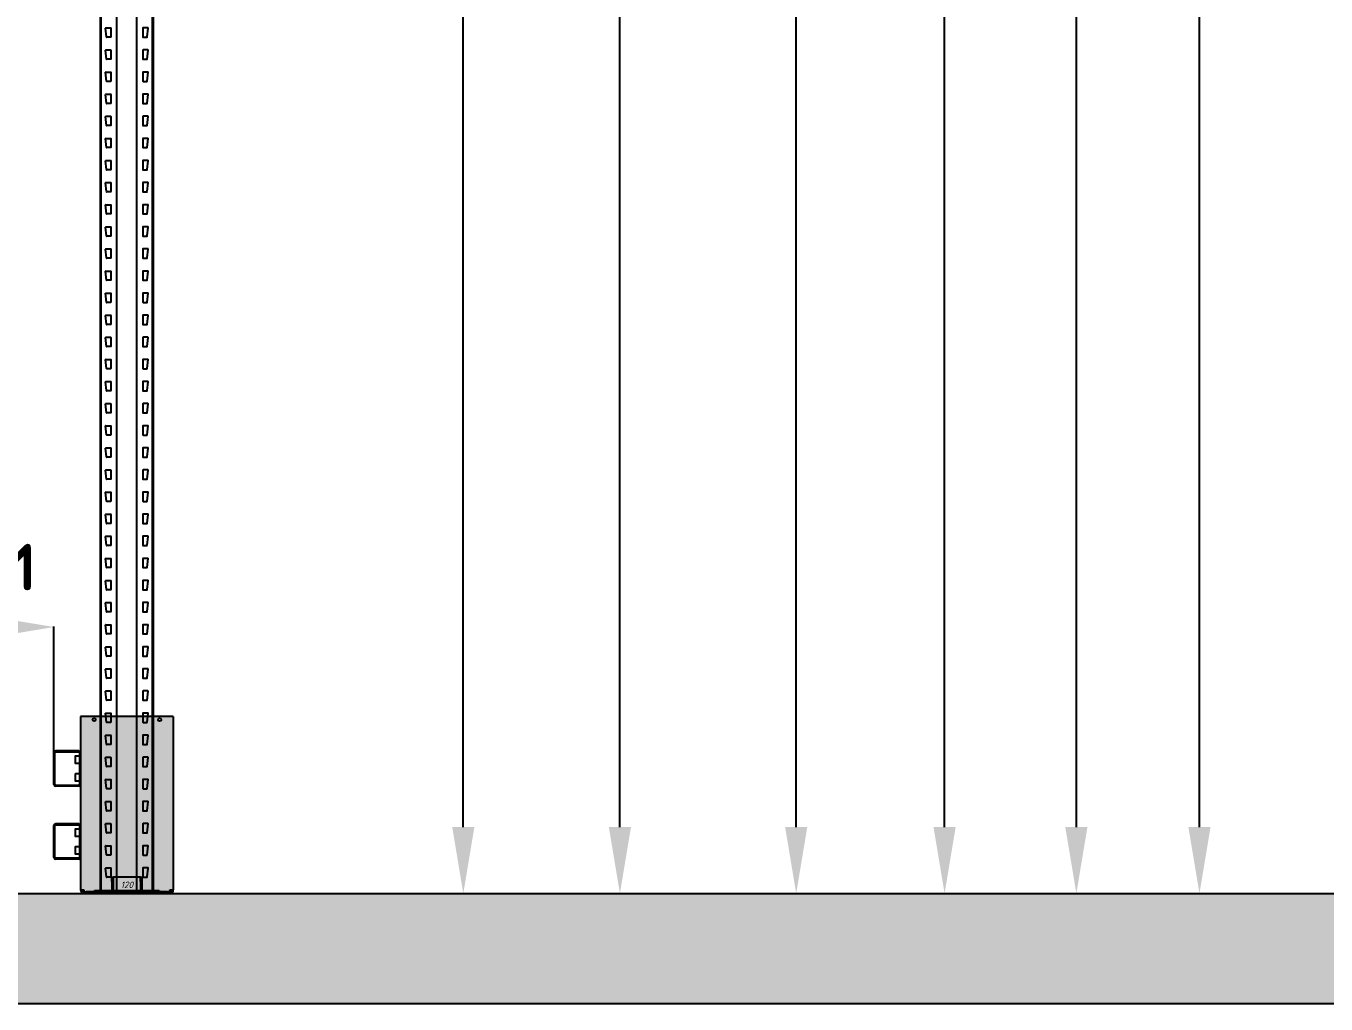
# Model space of a CAD drawing. Header units: millimetres. Extents: x 2140 to 223837, y 2113 to 170313.
# Drawn here: x 206791 to 209731, y 109472 to 111685 of the extents above; entities that cross this region are included whole.
import ezdxf

# ---------------------------------------------------------------- set-up
doc = ezdxf.new("R2010")
doc.units = ezdxf.units.MM
doc.layers.add('0_ANNOT_Dimensions', color=7, linetype='Continuous')
doc.layers.add('2.Стойка', color=7, linetype='Continuous')
doc.layers.add('37.Паллеты', color=32, linetype='Continuous', lineweight=0)
doc.layers.add('_Размеры', color=7, linetype='Continuous', lineweight=9)
doc.styles.get("Standard").update_dxf_attribs({"font": 'isocpeur.ttf'})
doc.styles.add('Курсив', font='isocpeui.ttf')
doc.dimstyles.new('150', dxfattribs={"dimtxt": 150, "dimasz": 150, "dimexe": 1, "dimexo": 10, "dimgap": 40, "dimtad": 1, "dimdec": 0, "dimzin": 0, "dimdsep": 46, "dimtxsty": 'Standard', "dimcen": 0.09, "dimadec": 0, "dimazin": 0, "dimtfac": 1, "dimtdec": 0, "dimtofl": 0, "dimtmove": 0, "dimatfit": 3, "dimfxl": 1, "dimtolj": 1, "dimtzin": 0, "dimarcsym": 0})
doc.dimstyles.new('150 (цвет)', dxfattribs={"dimtxt": 150, "dimasz": 150, "dimexe": 1, "dimexo": 10, "dimgap": -20, "dimtad": 1, "dimdec": 0, "dimzin": 0, "dimdsep": 46, "dimtxsty": 'Standard', "dimcen": 0.09, "dimadec": 0, "dimazin": 0, "dimtfac": 1, "dimtdec": 0, "dimtofl": 0, "dimtmove": 0, "dimatfit": 3, "dimfxl": 1, "dimtfill": 2, "dimtfillclr": 2, "dimtolj": 1, "dimtzin": 0, "dimarcsym": 0})
doc.dimstyles.new('Рзм блок', dxfattribs={"dimtxt": 40, "dimasz": 80, "dimexe": 0.18, "dimexo": 0, "dimgap": 5, "dimtad": 1, "dimtoh": 1, "dimdec": 0, "dimzin": 0, "dimdsep": 46, "dimtxsty": 'Курсив', "dimblk": 'NONE', "dimcen": 0.09, "dimse1": 1, "dimse2": 1, "dimsd1": 1, "dimsd2": 1, "dimadec": 0, "dimazin": 0, "dimtfac": 1, "dimtdec": 0, "dimtofl": 0, "dimtmove": 0, "dimatfit": 2, "dimldrblk": 'NONE', "dimfxl": 0.18, "dimtolj": 1, "dimtzin": 0, "dimarcsym": 0})

# ---------------------------------------------------------------- blocks, each defined once
blk = doc.blocks.new('*U1210')
at = {"linetype": 'ByBlock', "ltscale": 300}
h = blk.add_hatch(dxfattribs=at)
h.set_pattern_fill('AR-SAND', color=256, scale=50, style=0)
h.set_pattern_definition([(37.5, (-941512.64, 840980.66), (-3.149668, 96.3411885), [0, -76, 0, -85, 0, -81.25]), (7.5, (-941512.64, 840980.66), (88.488835, 141.107303), [0, -41, 0, -68.5, 0, -26.25]), (327.5, (-941574.14, 840980.66), (155.707093, 0.2829527), [0, -25, 0, -90, 0, -117.5]), (317.5, (-941574.14, 840980.66), (150.30633, 43.883778), [0, -12.5, 0, -59, 0, -67.5])])
h.paths.add_polyline_path([(0, 0), (35715.7, 0), (35715.7, -250), (0, -250)])
blk.add_lwpolyline([(0, 0), (35715.7, 0), (35715.7, -250), (0, -250)], close=True, dxfattribs=at)
blk = doc.blocks.new('*D495')
at = {"layer": 'Defpoints', "color": 0, "linetype": 'ByBlock', "transparency": 16777216}
for p in [(-120, 12200), (0, 12200), (0, 0)]:
    blk.add_point(p, dxfattribs=at)
at = {"color": 0, "linetype": 'ByBlock', "transparency": 16777216, "insert": (-132.5, 12150), "char_height": 15, "attachment_point": 5, "rotation": 90, "style": 'Курсив'}
blk.add_mtext('\\A1;12200', dxfattribs=at)
blk = doc.blocks.new('_None')
blk = doc.blocks.new('*D496')
at = {"layer": 'Defpoints', "color": 0, "linetype": 'ByBlock', "transparency": 16777216}
for p in [(-120, 0), (-120, 0), (0, 0)]:
    blk.add_point(p, dxfattribs=at)
at = {"color": 0, "linetype": 'ByBlock', "transparency": 16777216, "insert": (-60, 12.5), "char_height": 15, "attachment_point": 5, "style": 'Курсив'}
blk.add_mtext('\\A1;120', dxfattribs=at)
blk = doc.blocks.new('*D965')
at = {"layer": '0_ANNOT_Dimensions', "color": 0, "lineweight": -2, "transparency": 16777216}
for p, q in [((206963.8, 115258.8), (207780.7, 115258.8)), ((207779.7, 109872.5), (207779.7, 115108.8)), ((207759.7, 112705.6), (207569.7, 112705.6)), ((207569.7, 112705.6), (207569.7, 112275.6)), ((207759.7, 112275.6), (207759.7, 112705.6)), ((207569.7, 112275.6), (207759.7, 112275.6)), ((207028.8, 109722.5), (207780.7, 109722.5))]:
    blk.add_line(p, q, dxfattribs=at)
at = {"layer": '0_ANNOT_Dimensions', "color": 0, "transparency": 16777216}
for points in [[(207754.7, 115108.8), (207804.7, 115108.8), (207779.7, 115258.8)], [(207754.7, 109872.5), (207804.7, 109872.5), (207779.7, 109722.5)]]:
    blk.add_solid(points, dxfattribs=at)
at = {"layer": 'Defpoints', "color": 0, "transparency": 16777216}
for p in [(206953.8, 115258.8), (207779.7, 115258.8), (207018.8, 109722.5)]:
    blk.add_point(p, dxfattribs=at)
at = {"layer": '0_ANNOT_Dimensions', "color": 0, "transparency": 16777216, "insert": (207664.7, 112490.6), "char_height": 150, "attachment_point": 5, "rotation": 90, "bg_fill": 1, "box_fill_scale": 1.1, "bg_fill_color": 2, "bg_fill_transparency": 0}
blk.add_mtext('\\A1;5536', dxfattribs=at)
blk = doc.blocks.new('*D966')
at = {"layer": '0_ANNOT_Dimensions', "color": 0, "lineweight": -2, "transparency": 16777216}
for p, q in [((206963.8, 115353.8), (208135, 115353.8)), ((208134, 109872.5), (208134, 115203.8)), ((207028.8, 109722.5), (208135, 109722.5))]:
    blk.add_line(p, q, dxfattribs=at)
at = {"layer": '0_ANNOT_Dimensions', "color": 0, "transparency": 16777216}
for points in [[(208109, 115203.8), (208159, 115203.8), (208134, 115353.8)], [(208109, 109872.5), (208159, 109872.5), (208134, 109722.5)]]:
    blk.add_solid(points, dxfattribs=at)
at = {"layer": 'Defpoints', "color": 0, "transparency": 16777216}
for p in [(206953.8, 115353.8), (208134, 115353.8), (207018.8, 109722.5)]:
    blk.add_point(p, dxfattribs=at)
at = {"layer": '0_ANNOT_Dimensions', "color": 0, "transparency": 16777216, "insert": (208019, 112538.1), "char_height": 150, "attachment_point": 5, "rotation": 90}
blk.add_mtext('\\A1;5631', dxfattribs=at)
blk = doc.blocks.new('*D971')
at = {"layer": '0_ANNOT_Dimensions', "color": 0, "lineweight": -2, "transparency": 16777216}
for p, q in [((206963.8, 116403.8), (208533.7, 116403.8)), ((208532.7, 109872.5), (208532.7, 116253.8)), ((207591.9, 109722.5), (208533.7, 109722.5))]:
    blk.add_line(p, q, dxfattribs=at)
at = {"layer": '0_ANNOT_Dimensions', "color": 0, "transparency": 16777216}
for points in [[(208507.7, 116253.8), (208557.7, 116253.8), (208532.7, 116403.8)], [(208507.7, 109872.5), (208557.7, 109872.5), (208532.7, 109722.5)]]:
    blk.add_solid(points, dxfattribs=at)
at = {"layer": 'Defpoints', "color": 0, "transparency": 16777216}
for p in [(206953.8, 116403.8), (208532.7, 116403.8), (207581.9, 109722.5)]:
    blk.add_point(p, dxfattribs=at)
at = {"layer": '0_ANNOT_Dimensions', "color": 0, "transparency": 16777216, "insert": (208417.7, 113063.1), "char_height": 150, "attachment_point": 5, "rotation": 90}
blk.add_mtext('\\A1;6681', dxfattribs=at)
blk = doc.blocks.new('*D972')
at = {"layer": '0_ANNOT_Dimensions', "color": 0, "lineweight": -2, "transparency": 16777216}
for p, q in [((206963.8, 117608.8), (208869.3, 117608.8)), ((208868.3, 109872.5), (208868.3, 117458.8)), ((208848.3, 113880.6), (208658.3, 113880.6)), ((208658.3, 113880.6), (208658.3, 113450.6)), ((208848.3, 113450.6), (208848.3, 113880.6)), ((208658.3, 113450.6), (208848.3, 113450.6)), ((207591.9, 109722.5), (208869.3, 109722.5))]:
    blk.add_line(p, q, dxfattribs=at)
at = {"layer": '0_ANNOT_Dimensions', "color": 0, "transparency": 16777216}
for points in [[(208843.3, 117458.8), (208893.3, 117458.8), (208868.3, 117608.8)], [(208843.3, 109872.5), (208893.3, 109872.5), (208868.3, 109722.5)]]:
    blk.add_solid(points, dxfattribs=at)
at = {"layer": 'Defpoints', "color": 0, "transparency": 16777216}
for p in [(206953.8, 117608.8), (208868.3, 117608.8), (207581.9, 109722.5)]:
    blk.add_point(p, dxfattribs=at)
at = {"layer": '0_ANNOT_Dimensions', "color": 0, "transparency": 16777216, "insert": (208753.3, 113665.6), "char_height": 150, "attachment_point": 5, "rotation": 90, "bg_fill": 1, "box_fill_scale": 1.1, "bg_fill_color": 2, "bg_fill_transparency": 0}
blk.add_mtext('\\A1;7886', dxfattribs=at)
blk = doc.blocks.new('*U1024')
h = blk.add_hatch(color=0)
h.dxf.hatch_style = 1
h.paths.add_polyline_path([(105, 400), (97, 400), (-97, 400), (-105, 400), (-105, 8), (-97, 8), (-97, 4), (-92, 4), (92, 4), (97, 4), (97, 8), (105, 8)])
h.paths.add_polyline_path([(-77.5, 393, -1), (-70.5, 393, -1)], flags=16)
h.paths.add_polyline_path([(70.5, 393, -1), (77.5, 393, -1)], flags=16)
h.paths.add_polyline_path([(105, 8), (101, 8, -0.414214), (97, 4), (92, 4), (-92, 4), (-97, 4, -0.414214), (-101, 8), (-105, 8, 0.414214), (-97, 0), (-92, 0), (92, 0), (97, 0, 0.414214)])
h = blk.add_hatch(color=0)
h.dxf.hatch_style = 1
h.paths.add_polyline_path([(-105, 318.5, 0.414214), (-109, 322.5), (-161, 322.5, 0.414214), (-165, 318.5), (-165, 246.5, 0.414214), (-161, 242.5), (-109, 242.5, 0.414214), (-105, 246.5)])
h.paths.add_polyline_path([(-107, 246.5, -0.414214), (-109, 244.5), (-161, 244.5, -0.414214), (-163, 246.5), (-163, 318.5, -0.414214), (-161, 320.5), (-109, 320.5, -0.414214), (-107, 318.5)], flags=16)
h = blk.add_hatch(color=0)
h.dxf.hatch_style = 1
h.paths.add_polyline_path([(-105, 153.5, 0.414214), (-109, 157.5), (-161, 157.5, 0.414214), (-165, 153.5), (-165, 81.5, 0.414214), (-161, 77.5), (-109, 77.5, 0.414214), (-105, 81.5)])
h.paths.add_polyline_path([(-107, 81.5, -0.414214), (-109, 79.5), (-161, 79.5, -0.414214), (-163, 81.5), (-163, 153.5, -0.414214), (-161, 155.5), (-109, 155.5, -0.414214), (-107, 153.5)], flags=16)
at = {"color": 18, "linetype": 'Continuous', "lineweight": 25, "true_color": 0x000000}
for p, q in [((-97, 400), (-105, 400)), ((-105, 400), (-105, 8)), ((97, 400), (-97, 400)), ((105, 400), (97, 400)), ((105, 400), (105, 8)), ((-165, 246.5), (-165, 318.5)), ((-163, 246.5), (-163, 318.5)), ((-109, 322.5), (-161, 322.5)), ((-161, 320.5), (-109, 320.5)), ((-117, 309.5), (-117, 302.5)), ((-117, 302.5), (-117, 295.5)), ((-107, 310.5), (-116, 310.5)), ((-116, 294.5), (-107, 294.5)), ((-107, 318.5), (-107, 246.5)), ((-105, 246.5), (-105, 318.5)), ((-117, 269.5), (-117, 262.5)), ((-107, 270.5), (-116, 270.5)), ((-109, 244.5), (-161, 244.5)), ((-109, 242.5), (-161, 242.5)), ((-117, 262.5), (-117, 255.5)), ((-116, 254.5), (-107, 254.5)), ((-165, 81.5), (-165, 153.5)), ((-163, 81.5), (-163, 153.5)), ((-109, 157.5), (-161, 157.5)), ((-161, 155.5), (-109, 155.5)), ((-107, 153.5), (-107, 81.5)), ((-105, 81.5), (-105, 153.5)), ((-117, 144.5), (-117, 130.5)), ((-107, 145.5), (-116, 145.5)), ((-116, 129.5), (-107, 129.5)), ((-117, 104.5), (-117, 97.5)), ((-117, 97.5), (-117, 90.5)), ((-107, 105.5), (-116, 105.5)), ((-116, 89.5), (-107, 89.5)), ((-109, 79.5), (-161, 79.5)), ((-109, 77.5), (-161, 77.5)), ((-105, 8), (-97, 8)), ((-97, 8), (-97, 4)), ((-97, 4), (-92, 4)), ((-92, 0), (-97, 0)), ((92, 4), (-92, 4)), ((92, 0), (-92, 0)), ((92, 4), (97, 4)), ((97, 0), (92, 0)), ((97, 4), (97, 8)), ((97, 8), (105, 8))]:
    blk.add_line(p, q, dxfattribs=at)
for centre in [(-74, 393), (74, 393)]:
    blk.add_circle(centre, 3.5, dxfattribs=at)
for centre, radius, start, end in [((-161, 318.5), 4, 90, 180), ((-161, 318.5), 2, 90, 180), ((-116, 309.5), 1, 90, 180), ((-116, 295.5), 1, 180, 270), ((-109, 318.5), 4, 0, 90), ((-109, 318.5), 2, 0, 90), ((-116, 269.5), 1, 90, 180), ((-161, 246.5), 4, 180, 270), ((-161, 246.5), 2, 180, 270), ((-116, 255.5), 1, 180, 270), ((-109, 246.5), 4, 270, 0), ((-109, 246.5), 2, 270, 0), ((-161, 153.5), 4, 90, 180), ((-161, 153.5), 2, 90, 180), ((-109, 153.5), 4, 0, 90), ((-109, 153.5), 2, 0, 90), ((-116, 144.5), 1, 90, 180), ((-116, 130.5), 1, 180, 270), ((-116, 104.5), 1, 90, 180), ((-116, 90.5), 1, 180, 270), ((-161, 81.5), 4, 180, 270), ((-161, 81.5), 2, 180, 270), ((-109, 81.5), 4, 270, 0), ((-109, 81.5), 2, 270, 0), ((-97, 8), 8, 180, 270), ((-97, 8), 4, 180, 270), ((97, 8), 8, 270, 0), ((97, 8), 4, 270, 0)]:
    blk.add_arc(centre, radius, start, end, dxfattribs=at)
blk = doc.blocks.new('*D1163')
at = {"layer": '0_ANNOT_Dimensions', "color": 0, "lineweight": -2, "transparency": 16777216}
for p, q in [((204353.8, 110015), (204353.8, 110326.2)), ((204503.8, 110325.2), (206703.8, 110325.2)), ((206853.8, 110015), (206853.8, 110326.2))]:
    blk.add_line(p, q, dxfattribs=at)
at = {"layer": '0_ANNOT_Dimensions', "color": 0, "transparency": 16777216}
for points in [[(204503.8, 110350.2), (204503.8, 110300.2), (204353.8, 110325.2)], [(206703.8, 110350.2), (206703.8, 110300.2), (206853.8, 110325.2)]]:
    blk.add_solid(points, dxfattribs=at)
at = {"layer": 'Defpoints', "color": 0, "transparency": 16777216}
for p in [(206853.8, 110325.2), (204353.8, 110005), (206853.8, 110005)]:
    blk.add_point(p, dxfattribs=at)
at = {"layer": '0_ANNOT_Dimensions', "color": 0, "transparency": 16777216, "insert": (205603.8, 110462.7), "char_height": 150, "attachment_point": 5}
blk.add_mtext('\\A1;2500 между отбойниками', dxfattribs=at)
blk = doc.blocks.new('*D1632')
at = {"layer": '0_ANNOT_Dimensions', "color": 0, "lineweight": -2, "transparency": 16777216}
for p, q in [((206963.8, 118853.8), (209167.4, 118853.8)), ((209166.4, 109872.5), (209166.4, 118703.8)), ((207101.8, 109722.5), (209167.4, 109722.5))]:
    blk.add_line(p, q, dxfattribs=at)
at = {"layer": '0_ANNOT_Dimensions', "color": 0, "transparency": 16777216}
for points in [[(209141.4, 118703.8), (209191.4, 118703.8), (209166.4, 118853.8)], [(209141.4, 109872.5), (209191.4, 109872.5), (209166.4, 109722.5)]]:
    blk.add_solid(points, dxfattribs=at)
at = {"layer": 'Defpoints', "color": 0, "transparency": 16777216}
for p in [(206953.8, 118853.8), (209166.4, 118853.8), (207091.8, 109722.5)]:
    blk.add_point(p, dxfattribs=at)
at = {"layer": '0_ANNOT_Dimensions', "color": 0, "transparency": 16777216, "insert": (209051.4, 114288.1), "char_height": 150, "attachment_point": 5, "rotation": 90}
blk.add_mtext('\\A1;9131', dxfattribs=at)
blk = doc.blocks.new('*D1633')
at = {"layer": '0_ANNOT_Dimensions', "color": 0, "lineweight": -2, "transparency": 16777216}
for p, q in [((206963.8, 120003.8), (209445.8, 120003.8)), ((209444.8, 109872.5), (209444.8, 119853.8)), ((207101.8, 109722.5), (209445.8, 109722.5))]:
    blk.add_line(p, q, dxfattribs=at)
at = {"layer": '0_ANNOT_Dimensions', "color": 0, "transparency": 16777216}
for points in [[(209419.8, 119853.8), (209469.8, 119853.8), (209444.8, 120003.8)], [(209419.8, 109872.5), (209469.8, 109872.5), (209444.8, 109722.5)]]:
    blk.add_solid(points, dxfattribs=at)
at = {"layer": 'Defpoints', "color": 0, "transparency": 16777216}
for p in [(206953.8, 120003.8), (209444.8, 120003.8), (207091.8, 109722.5)]:
    blk.add_point(p, dxfattribs=at)
at = {"layer": '0_ANNOT_Dimensions', "color": 0, "transparency": 16777216, "insert": (209329.8, 114863.1), "char_height": 150, "attachment_point": 5, "rotation": 90}
blk.add_mtext('\\A1;10281', dxfattribs=at)
blk = doc.blocks.new('*U494')
at = {"color": 0, "linetype": 'Continuous', "lineweight": 25}
for p, q in [((-94, 30), (-91, 30)), ((-94, 20), (-94, 30)), ((-91, 30), (-91, 20)), ((-88, 30), (-91, 30)), ((-32, 30), (-88, 30)), ((-29, 30), (-32, 30)), ((-29, 30), (-26, 30)), ((-29, 20), (-29, 30)), ((-26, 30), (-26, 20)), ((-133, -3), (-133, 0)), ((-133, 0), (-128, 0)), ((-128, 0), (8, 0)), ((-94, 20), (-94, 0)), ((-91, 20), (-91, 0)), ((-29, 20), (-29, 0)), ((-26, 20), (-26, 0)), ((8, 0), (13, 0)), ((13, 0), (13, -3)), ((-128, -3), (-133, -3)), ((-128, -3), (8, -3)), ((13, -3), (8, -3))]:
    blk.add_line(p, q, dxfattribs=at)
at = {"color": 0, "linetype": 'ByBlock'}
blk.add_lwpolyline([(-133, -3), (13, -3), (13, -7), (-133, -7)], close=True, dxfattribs=at)
at = {"layer": '2.Стойка', "color": 0, "linetype": 'ByBlock'}
for p, q in [((-120, 0), (-120, 12200)), ((-118, 0), (-118, 12200)), ((-82.7, 0), (-82.7, 12200)), ((-37.3, 0), (-37.3, 12200)), ((-2, 0), (-2, 12200)), ((0, 0), (0, 12200)), ((-106.1, 1930.5), (-108, 1950.5)), ((-107.5, 1951), (-96.5, 1951)), ((-96, 1950.5), (-96, 1930.5)), ((-24, 1950.5), (-24, 1930.5)), ((-12.5, 1951), (-23.5, 1951)), ((-13.9, 1930.5), (-12, 1950.5)), ((-122, 1915), (-118, 1915)), ((-120, 1920.5), (-118, 1920.5)), ((-96.5, 1930), (-105.6, 1930)), ((-23.5, 1930), (-14.4, 1930)), ((0, 1920.5), (-2, 1920.5)), ((2, 1915), (-2, 1915)), ((-120, 1909.5), (-118, 1909.5)), ((-106.1, 1880.5), (-108, 1900.5)), ((-107.5, 1901), (-96.5, 1901)), ((-96, 1900.5), (-96, 1880.5)), ((-24, 1900.5), (-24, 1880.5)), ((-12.5, 1901), (-23.5, 1901)), ((-13.9, 1880.5), (-12, 1900.5)), ((0, 1909.5), (-2, 1909.5)), ((-122, 1865), (-118, 1865)), ((-120, 1870.5), (-118, 1870.5)), ((-120, 1859.5), (-118, 1859.5)), ((-96.5, 1880), (-105.6, 1880)), ((-23.5, 1880), (-14.4, 1880)), ((0, 1870.5), (-2, 1870.5)), ((2, 1865), (-2, 1865)), ((0, 1859.5), (-2, 1859.5)), ((-106.1, 1830.5), (-108, 1850.5)), ((-107.5, 1851), (-96.5, 1851)), ((-96.5, 1830), (-105.6, 1830)), ((-96, 1850.5), (-96, 1830.5)), ((-24, 1850.5), (-24, 1830.5)), ((-12.5, 1851), (-23.5, 1851)), ((-23.5, 1830), (-14.4, 1830)), ((-13.9, 1830.5), (-12, 1850.5)), ((-122, 1815), (-118, 1815)), ((-120, 1820.5), (-118, 1820.5)), ((-120, 1809.5), (-118, 1809.5)), ((-106.1, 1780.5), (-108, 1800.5)), ((-107.5, 1801), (-96.5, 1801)), ((-96, 1800.5), (-96, 1780.5)), ((-24, 1800.5), (-24, 1780.5)), ((-12.5, 1801), (-23.5, 1801)), ((-13.9, 1780.5), (-12, 1800.5)), ((0, 1820.5), (-2, 1820.5)), ((2, 1815), (-2, 1815)), ((0, 1809.5), (-2, 1809.5)), ((-122, 1765), (-118, 1765)), ((-120, 1770.5), (-118, 1770.5)), ((-96.5, 1780), (-105.6, 1780)), ((-23.5, 1780), (-14.4, 1780)), ((0, 1770.5), (-2, 1770.5)), ((2, 1765), (-2, 1765)), ((-120, 1759.5), (-118, 1759.5)), ((-106.1, 1730.5), (-108, 1750.5)), ((-107.5, 1751), (-96.5, 1751)), ((-96, 1750.5), (-96, 1730.5)), ((-24, 1750.5), (-24, 1730.5)), ((-12.5, 1751), (-23.5, 1751)), ((-13.9, 1730.5), (-12, 1750.5)), ((0, 1759.5), (-2, 1759.5)), ((-122, 1715), (-118, 1715)), ((-120, 1720.5), (-118, 1720.5)), ((-120, 1709.5), (-118, 1709.5)), ((-96.5, 1730), (-105.6, 1730)), ((-23.5, 1730), (-14.4, 1730)), ((0, 1720.5), (-2, 1720.5)), ((2, 1715), (-2, 1715)), ((0, 1709.5), (-2, 1709.5)), ((-106.1, 1680.5), (-108, 1700.5)), ((-107.5, 1701), (-96.5, 1701)), ((-96.5, 1680), (-105.6, 1680)), ((-96, 1700.5), (-96, 1680.5)), ((-24, 1700.5), (-24, 1680.5)), ((-12.5, 1701), (-23.5, 1701)), ((-23.5, 1680), (-14.4, 1680)), ((-13.9, 1680.5), (-12, 1700.5)), ((-122, 1665), (-118, 1665)), ((-120, 1670.5), (-118, 1670.5)), ((-120, 1659.5), (-118, 1659.5)), ((-106.1, 1630.5), (-108, 1650.5)), ((-107.5, 1651), (-96.5, 1651)), ((-96, 1650.5), (-96, 1630.5)), ((-24, 1650.5), (-24, 1630.5)), ((-12.5, 1651), (-23.5, 1651)), ((-13.9, 1630.5), (-12, 1650.5)), ((0, 1670.5), (-2, 1670.5)), ((2, 1665), (-2, 1665)), ((0, 1659.5), (-2, 1659.5)), ((-120, 1620.5), (-118, 1620.5)), ((-96.5, 1630), (-105.6, 1630)), ((-23.5, 1630), (-14.4, 1630)), ((0, 1620.5), (-2, 1620.5)), ((-122, 1615), (-118, 1615)), ((-120, 1609.5), (-118, 1609.5)), ((-106.1, 1580.5), (-108, 1600.5)), ((-107.5, 1601), (-96.5, 1601)), ((-96, 1600.5), (-96, 1580.5)), ((-24, 1600.5), (-24, 1580.5)), ((-12.5, 1601), (-23.5, 1601)), ((-13.9, 1580.5), (-12, 1600.5)), ((2, 1615), (-2, 1615)), ((0, 1609.5), (-2, 1609.5)), ((-122, 1565), (-118, 1565)), ((-120, 1570.5), (-118, 1570.5)), ((-120, 1559.5), (-118, 1559.5)), ((-96.5, 1580), (-105.6, 1580)), ((-23.5, 1580), (-14.4, 1580)), ((0, 1570.5), (-2, 1570.5)), ((2, 1565), (-2, 1565)), ((0, 1559.5), (-2, 1559.5)), ((-106.1, 1530.5), (-108, 1550.5)), ((-107.5, 1551), (-96.5, 1551)), ((-96.5, 1530), (-105.6, 1530)), ((-96, 1550.5), (-96, 1530.5)), ((-24, 1550.5), (-24, 1530.5)), ((-12.5, 1551), (-23.5, 1551)), ((-23.5, 1530), (-14.4, 1530)), ((-13.9, 1530.5), (-12, 1550.5)), ((-122, 1515), (-118, 1515)), ((-120, 1520.5), (-118, 1520.5)), ((-120, 1509.5), (-118, 1509.5)), ((-106.1, 1480.5), (-108, 1500.5)), ((-107.5, 1501), (-96.5, 1501)), ((-96, 1500.5), (-96, 1480.5)), ((-24, 1500.5), (-24, 1480.5)), ((-12.5, 1501), (-23.5, 1501)), ((-13.9, 1480.5), (-12, 1500.5)), ((0, 1520.5), (-2, 1520.5)), ((2, 1515), (-2, 1515)), ((0, 1509.5), (-2, 1509.5)), ((-120, 1470.5), (-118, 1470.5)), ((-96.5, 1480), (-105.6, 1480)), ((-23.5, 1480), (-14.4, 1480)), ((0, 1470.5), (-2, 1470.5)), ((-122, 1465), (-118, 1465)), ((-120, 1459.5), (-118, 1459.5)), ((-106.1, 1430.5), (-108, 1450.5)), ((-107.5, 1451), (-96.5, 1451)), ((-96, 1450.5), (-96, 1430.5)), ((-24, 1450.5), (-24, 1430.5)), ((-12.5, 1451), (-23.5, 1451)), ((-13.9, 1430.5), (-12, 1450.5)), ((2, 1465), (-2, 1465)), ((0, 1459.5), (-2, 1459.5)), ((-122, 1415), (-118, 1415)), ((-120, 1420.5), (-118, 1420.5)), ((-96.5, 1430), (-105.6, 1430)), ((-23.5, 1430), (-14.4, 1430)), ((0, 1420.5), (-2, 1420.5)), ((2, 1415), (-2, 1415)), ((-120, 1409.5), (-118, 1409.5)), ((-106.1, 1380.5), (-108, 1400.5)), ((-107.5, 1401), (-96.5, 1401)), ((-96, 1400.5), (-96, 1380.5)), ((-24, 1400.5), (-24, 1380.5)), ((-12.5, 1401), (-23.5, 1401)), ((-13.9, 1380.5), (-12, 1400.5)), ((0, 1409.5), (-2, 1409.5)), ((-122, 1365), (-118, 1365)), ((-120, 1370.5), (-118, 1370.5)), ((-120, 1359.5), (-118, 1359.5)), ((-96.5, 1380), (-105.6, 1380)), ((-23.5, 1380), (-14.4, 1380)), ((0, 1370.5), (-2, 1370.5)), ((2, 1365), (-2, 1365)), ((0, 1359.5), (-2, 1359.5)), ((-106.1, 1330.5), (-108, 1350.5)), ((-107.5, 1351), (-96.5, 1351)), ((-96.5, 1330), (-105.6, 1330)), ((-96, 1350.5), (-96, 1330.5)), ((-24, 1350.5), (-24, 1330.5)), ((-12.5, 1351), (-23.5, 1351)), ((-23.5, 1330), (-14.4, 1330)), ((-13.9, 1330.5), (-12, 1350.5)), ((-122, 1315), (-118, 1315)), ((-120, 1320.5), (-118, 1320.5)), ((-120, 1309.5), (-118, 1309.5)), ((-106.1, 1280.5), (-108, 1300.5)), ((-107.5, 1301), (-96.5, 1301)), ((-96, 1300.5), (-96, 1280.5)), ((-24, 1300.5), (-24, 1280.5)), ((-12.5, 1301), (-23.5, 1301)), ((-13.9, 1280.5), (-12, 1300.5)), ((0, 1320.5), (-2, 1320.5)), ((2, 1315), (-2, 1315)), ((0, 1309.5), (-2, 1309.5)), ((-122, 1265), (-118, 1265)), ((-120, 1270.5), (-118, 1270.5)), ((-96.5, 1280), (-105.6, 1280)), ((-23.5, 1280), (-14.4, 1280)), ((0, 1270.5), (-2, 1270.5)), ((2, 1265), (-2, 1265)), ((-120, 1259.5), (-118, 1259.5)), ((-106.1, 1230.5), (-108, 1250.5)), ((-107.5, 1251), (-96.5, 1251)), ((-96, 1250.5), (-96, 1230.5)), ((-24, 1250.5), (-24, 1230.5)), ((-12.5, 1251), (-23.5, 1251)), ((-13.9, 1230.5), (-12, 1250.5)), ((0, 1259.5), (-2, 1259.5)), ((-122, 1215), (-118, 1215)), ((-120, 1220.5), (-118, 1220.5)), ((-120, 1209.5), (-118, 1209.5)), ((-96.5, 1230), (-105.6, 1230)), ((-23.5, 1230), (-14.4, 1230)), ((0, 1220.5), (-2, 1220.5)), ((2, 1215), (-2, 1215)), ((0, 1209.5), (-2, 1209.5)), ((-106.1, 1180.5), (-108, 1200.5)), ((-107.5, 1201), (-96.5, 1201)), ((-96.5, 1180), (-105.6, 1180)), ((-96, 1200.5), (-96, 1180.5)), ((-24, 1200.5), (-24, 1180.5)), ((-12.5, 1201), (-23.5, 1201)), ((-23.5, 1180), (-14.4, 1180)), ((-13.9, 1180.5), (-12, 1200.5)), ((-122, 1165), (-118, 1165)), ((-120, 1170.5), (-118, 1170.5)), ((-120, 1159.5), (-118, 1159.5)), ((-106.1, 1130.5), (-108, 1150.5)), ((-107.5, 1151), (-96.5, 1151)), ((-96, 1150.5), (-96, 1130.5)), ((-24, 1150.5), (-24, 1130.5)), ((-12.5, 1151), (-23.5, 1151)), ((-13.9, 1130.5), (-12, 1150.5)), ((0, 1170.5), (-2, 1170.5)), ((2, 1165), (-2, 1165)), ((0, 1159.5), (-2, 1159.5)), ((-120, 1120.5), (-118, 1120.5)), ((-96.5, 1130), (-105.6, 1130)), ((-23.5, 1130), (-14.4, 1130)), ((0, 1120.5), (-2, 1120.5)), ((-122, 1115), (-118, 1115)), ((-120, 1109.5), (-118, 1109.5)), ((-106.1, 1080.5), (-108, 1100.5)), ((-107.5, 1101), (-96.5, 1101)), ((-96, 1100.5), (-96, 1080.5)), ((-24, 1100.5), (-24, 1080.5)), ((-12.5, 1101), (-23.5, 1101)), ((-13.9, 1080.5), (-12, 1100.5)), ((2, 1115), (-2, 1115)), ((0, 1109.5), (-2, 1109.5)), ((-122, 1065), (-118, 1065)), ((-120, 1070.5), (-118, 1070.5)), ((-120, 1059.5), (-118, 1059.5)), ((-96.5, 1080), (-105.6, 1080)), ((-23.5, 1080), (-14.4, 1080)), ((0, 1070.5), (-2, 1070.5)), ((2, 1065), (-2, 1065)), ((0, 1059.5), (-2, 1059.5)), ((-106.1, 1030.5), (-108, 1050.5)), ((-107.5, 1051), (-96.5, 1051)), ((-96.5, 1030), (-105.6, 1030)), ((-96, 1050.5), (-96, 1030.5)), ((-24, 1050.5), (-24, 1030.5)), ((-12.5, 1051), (-23.5, 1051)), ((-23.5, 1030), (-14.4, 1030)), ((-13.9, 1030.5), (-12, 1050.5)), ((-122, 1015), (-118, 1015)), ((-120, 1020.5), (-118, 1020.5)), ((-120, 1009.5), (-118, 1009.5)), ((-106.1, 980.5), (-108, 1000.5)), ((-107.5, 1001), (-96.5, 1001)), ((-96, 1000.5), (-96, 980.5)), ((-24, 1000.5), (-24, 980.5)), ((-12.5, 1001), (-23.5, 1001)), ((-13.9, 980.5), (-12, 1000.5)), ((0, 1020.5), (-2, 1020.5)), ((2, 1015), (-2, 1015)), ((0, 1009.5), (-2, 1009.5)), ((-120, 970.5), (-118, 970.5)), ((-96.5, 980), (-105.6, 980)), ((-23.5, 980), (-14.4, 980)), ((0, 970.5), (-2, 970.5)), ((-122, 965), (-118, 965)), ((-120, 959.5), (-118, 959.5)), ((-106.1, 930.5), (-108, 950.5)), ((-107.5, 951), (-96.5, 951)), ((-96, 950.5), (-96, 930.5)), ((-24, 950.5), (-24, 930.5)), ((-12.5, 951), (-23.5, 951)), ((-13.9, 930.5), (-12, 950.5)), ((2, 965), (-2, 965)), ((0, 959.5), (-2, 959.5)), ((-122, 915), (-118, 915)), ((-120, 920.5), (-118, 920.5)), ((-96.5, 930), (-105.6, 930)), ((-23.5, 930), (-14.4, 930)), ((0, 920.5), (-2, 920.5)), ((2, 915), (-2, 915)), ((-120, 909.5), (-118, 909.5)), ((-106.1, 880.5), (-108, 900.5)), ((-107.5, 901), (-96.5, 901)), ((-96, 900.5), (-96, 880.5)), ((-24, 900.5), (-24, 880.5)), ((-12.5, 901), (-23.5, 901)), ((-13.9, 880.5), (-12, 900.5)), ((0, 909.5), (-2, 909.5)), ((-122, 865), (-118, 865)), ((-120, 870.5), (-118, 870.5)), ((-120, 859.5), (-118, 859.5)), ((-96.5, 880), (-105.6, 880)), ((-23.5, 880), (-14.4, 880)), ((0, 870.5), (-2, 870.5)), ((2, 865), (-2, 865)), ((0, 859.5), (-2, 859.5)), ((-106.1, 830.5), (-108, 850.5)), ((-107.5, 851), (-96.5, 851)), ((-96.5, 830), (-105.6, 830)), ((-96, 850.5), (-96, 830.5)), ((-24, 850.5), (-24, 830.5)), ((-12.5, 851), (-23.5, 851)), ((-23.5, 830), (-14.4, 830)), ((-13.9, 830.5), (-12, 850.5)), ((-122, 815), (-118, 815)), ((-120, 820.5), (-118, 820.5)), ((-120, 809.5), (-118, 809.5)), ((-106.1, 780.5), (-108, 800.5)), ((-107.5, 801), (-96.5, 801)), ((-96, 800.5), (-96, 780.5)), ((-24, 800.5), (-24, 780.5)), ((-12.5, 801), (-23.5, 801)), ((-13.9, 780.5), (-12, 800.5)), ((0, 820.5), (-2, 820.5)), ((2, 815), (-2, 815)), ((0, 809.5), (-2, 809.5)), ((-122, 765), (-118, 765)), ((-120, 770.5), (-118, 770.5)), ((-96.5, 780), (-105.6, 780)), ((-23.5, 780), (-14.4, 780)), ((0, 770.5), (-2, 770.5)), ((2, 765), (-2, 765)), ((-120, 759.5), (-118, 759.5)), ((-106.1, 730.5), (-108, 750.5)), ((-107.5, 751), (-96.5, 751)), ((-96, 750.5), (-96, 730.5)), ((-24, 750.5), (-24, 730.5)), ((-12.5, 751), (-23.5, 751)), ((-13.9, 730.5), (-12, 750.5)), ((0, 759.5), (-2, 759.5)), ((-122, 715), (-118, 715)), ((-120, 720.5), (-118, 720.5)), ((-120, 709.5), (-118, 709.5)), ((-96.5, 730), (-105.6, 730)), ((-23.5, 730), (-14.4, 730)), ((0, 720.5), (-2, 720.5)), ((2, 715), (-2, 715)), ((0, 709.5), (-2, 709.5)), ((-106.1, 680.5), (-108, 700.5)), ((-107.5, 701), (-96.5, 701)), ((-96.5, 680), (-105.6, 680)), ((-96, 700.5), (-96, 680.5)), ((-24, 700.5), (-24, 680.5)), ((-12.5, 701), (-23.5, 701)), ((-23.5, 680), (-14.4, 680)), ((-13.9, 680.5), (-12, 700.5)), ((-122, 665), (-118, 665)), ((-120, 670.5), (-118, 670.5)), ((-120, 659.5), (-118, 659.5)), ((-106.1, 630.5), (-108, 650.5)), ((-107.5, 651), (-96.5, 651)), ((-96, 650.5), (-96, 630.5)), ((-24, 650.5), (-24, 630.5)), ((-12.5, 651), (-23.5, 651)), ((-13.9, 630.5), (-12, 650.5)), ((0, 670.5), (-2, 670.5)), ((2, 665), (-2, 665)), ((0, 659.5), (-2, 659.5)), ((-120, 620.5), (-118, 620.5)), ((-96.5, 630), (-105.6, 630)), ((-23.5, 630), (-14.4, 630)), ((0, 620.5), (-2, 620.5)), ((-122, 615), (-118, 615)), ((-120, 609.5), (-118, 609.5)), ((-106.1, 580.5), (-108, 600.5)), ((-107.5, 601), (-96.5, 601)), ((-96, 600.5), (-96, 580.5)), ((-24, 600.5), (-24, 580.5)), ((-12.5, 601), (-23.5, 601)), ((-13.9, 580.5), (-12, 600.5)), ((2, 615), (-2, 615)), ((0, 609.5), (-2, 609.5)), ((-122, 565), (-118, 565)), ((-120, 570.5), (-118, 570.5)), ((-120, 559.5), (-118, 559.5)), ((-96.5, 580), (-105.6, 580)), ((-23.5, 580), (-14.4, 580)), ((0, 570.5), (-2, 570.5)), ((2, 565), (-2, 565)), ((0, 559.5), (-2, 559.5)), ((-106.1, 530.5), (-108, 550.5)), ((-107.5, 551), (-96.5, 551)), ((-96.5, 530), (-105.6, 530)), ((-96, 550.5), (-96, 530.5)), ((-24, 550.5), (-24, 530.5)), ((-12.5, 551), (-23.5, 551)), ((-23.5, 530), (-14.4, 530)), ((-13.9, 530.5), (-12, 550.5)), ((-122, 515), (-118, 515)), ((-120, 520.5), (-118, 520.5)), ((-120, 509.5), (-118, 509.5)), ((-106.1, 480.5), (-108, 500.5)), ((-107.5, 501), (-96.5, 501)), ((-96, 500.5), (-96, 480.5)), ((-24, 500.5), (-24, 480.5)), ((-12.5, 501), (-23.5, 501)), ((-13.9, 480.5), (-12, 500.5)), ((0, 520.5), (-2, 520.5)), ((2, 515), (-2, 515)), ((0, 509.5), (-2, 509.5)), ((-120, 470.5), (-118, 470.5)), ((-96.5, 480), (-105.6, 480)), ((-23.5, 480), (-14.4, 480)), ((0, 470.5), (-2, 470.5)), ((-122, 465), (-118, 465)), ((-120, 459.5), (-118, 459.5)), ((-106.1, 430.5), (-108, 450.5)), ((-107.5, 451), (-96.5, 451)), ((-96, 450.5), (-96, 430.5)), ((-24, 450.5), (-24, 430.5)), ((-12.5, 451), (-23.5, 451)), ((-13.9, 430.5), (-12, 450.5)), ((2, 465), (-2, 465)), ((0, 459.5), (-2, 459.5)), ((-122, 415), (-118, 415)), ((-120, 420.5), (-118, 420.5)), ((-96.5, 430), (-105.6, 430)), ((-23.5, 430), (-14.4, 430)), ((0, 420.5), (-2, 420.5)), ((2, 415), (-2, 415)), ((-120, 409.5), (-118, 409.5)), ((-106.1, 380.5), (-108, 400.5)), ((-107.5, 401), (-96.5, 401)), ((-96, 400.5), (-96, 380.5)), ((-24, 400.5), (-24, 380.5)), ((-12.5, 401), (-23.5, 401)), ((-13.9, 380.5), (-12, 400.5)), ((0, 409.5), (-2, 409.5)), ((-122, 365), (-118, 365)), ((-120, 370.5), (-118, 370.5)), ((-120, 359.5), (-118, 359.5)), ((-96.5, 380), (-105.6, 380)), ((-23.5, 380), (-14.4, 380)), ((0, 370.5), (-2, 370.5)), ((2, 365), (-2, 365)), ((0, 359.5), (-2, 359.5)), ((-106.1, 330.5), (-108, 350.5)), ((-107.5, 351), (-96.5, 351)), ((-96.5, 330), (-105.6, 330)), ((-96, 350.5), (-96, 330.5)), ((-24, 350.5), (-24, 330.5)), ((-12.5, 351), (-23.5, 351)), ((-23.5, 330), (-14.4, 330)), ((-13.9, 330.5), (-12, 350.5)), ((-122, 315), (-118, 315)), ((-120, 320.5), (-118, 320.5)), ((-120, 309.5), (-118, 309.5)), ((-106.1, 280.5), (-108, 300.5)), ((-107.5, 301), (-96.5, 301)), ((-96, 300.5), (-96, 280.5)), ((-24, 300.5), (-24, 280.5)), ((-12.5, 301), (-23.5, 301)), ((-13.9, 280.5), (-12, 300.5)), ((0, 320.5), (-2, 320.5)), ((2, 315), (-2, 315)), ((0, 309.5), (-2, 309.5)), ((-122, 265), (-118, 265)), ((-120, 270.5), (-118, 270.5)), ((-96.5, 280), (-105.6, 280)), ((-23.5, 280), (-14.4, 280)), ((0, 270.5), (-2, 270.5)), ((2, 265), (-2, 265)), ((-120, 259.5), (-118, 259.5)), ((-106.1, 230.5), (-108, 250.5)), ((-107.5, 251), (-96.5, 251)), ((-96, 250.5), (-96, 230.5)), ((-24, 250.5), (-24, 230.5)), ((-12.5, 251), (-23.5, 251)), ((-13.9, 230.5), (-12, 250.5)), ((0, 259.5), (-2, 259.5)), ((-122, 215), (-118, 215)), ((-120, 220.5), (-118, 220.5)), ((-120, 209.5), (-118, 209.5)), ((-96.5, 230), (-105.6, 230)), ((-23.5, 230), (-14.4, 230)), ((0, 220.5), (-2, 220.5)), ((2, 215), (-2, 215)), ((0, 209.5), (-2, 209.5)), ((-106.1, 180.5), (-108, 200.5)), ((-107.5, 201), (-96.5, 201)), ((-96.5, 180), (-105.6, 180)), ((-96, 200.5), (-96, 180.5)), ((-24, 200.5), (-24, 180.5)), ((-12.5, 201), (-23.5, 201)), ((-23.5, 180), (-14.4, 180)), ((-13.9, 180.5), (-12, 200.5)), ((-122, 165), (-118, 165)), ((-120, 170.5), (-118, 170.5)), ((-120, 159.5), (-118, 159.5)), ((-106.1, 130.5), (-108, 150.5)), ((-107.5, 151), (-96.5, 151)), ((-96, 150.5), (-96, 130.5)), ((-24, 150.5), (-24, 130.5)), ((-12.5, 151), (-23.5, 151)), ((-13.9, 130.5), (-12, 150.5)), ((0, 170.5), (-2, 170.5)), ((2, 165), (-2, 165)), ((0, 159.5), (-2, 159.5)), ((-120, 120.5), (-118, 120.5)), ((-96.5, 130), (-105.6, 130)), ((-23.5, 130), (-14.4, 130)), ((0, 120.5), (-2, 120.5)), ((-122, 115), (-118, 115)), ((-120, 109.5), (-118, 109.5)), ((-106.1, 80.5), (-108, 100.5)), ((-107.5, 101), (-96.5, 101)), ((-96, 100.5), (-96, 80.5)), ((-24, 100.5), (-24, 80.5)), ((-12.5, 101), (-23.5, 101)), ((-13.9, 80.5), (-12, 100.5)), ((2, 115), (-2, 115)), ((0, 109.5), (-2, 109.5)), ((-122, 65), (-118, 65)), ((-120, 70.5), (-118, 70.5)), ((-120, 59.5), (-118, 59.5)), ((-96.5, 80), (-105.6, 80)), ((-23.5, 80), (-14.4, 80)), ((0, 70.5), (-2, 70.5)), ((2, 65), (-2, 65)), ((0, 59.5), (-2, 59.5)), ((-106.1, 30.5), (-108, 50.5)), ((-107.5, 51), (-96.5, 51)), ((-96.5, 30), (-105.6, 30)), ((-96, 50.5), (-96, 30.5)), ((-24, 50.5), (-24, 30.5)), ((-12.5, 51), (-23.5, 51)), ((-23.5, 30), (-14.4, 30)), ((-13.9, 30.5), (-12, 50.5)), ((-122, 15), (-118, 15)), ((-120, 20.5), (-118, 20.5)), ((-120, 9.5), (-118, 9.5)), ((0, 20.5), (-2, 20.5)), ((2, 15), (-2, 15)), ((0, 9.5), (-2, 9.5))]:
    blk.add_line(p, q, dxfattribs=at)
for centre, start, end in [((-107.5, 1950.5), 90, 185.4403), ((-96.5, 1950.5), 0, 90), ((-23.5, 1950.5), 90, 180), ((-12.5, 1950.5), 354.5597, 90), ((-105.6, 1930.5), 185.4403, 270), ((-96.5, 1930.5), 270, 0), ((-23.5, 1930.5), 180, 270), ((-14.4, 1930.5), 270, 354.5597), ((-107.5, 1900.5), 90, 185.4403), ((-96.5, 1900.5), 0, 90), ((-23.5, 1900.5), 90, 180), ((-12.5, 1900.5), 354.5597, 90), ((-105.6, 1880.5), 185.4403, 270), ((-96.5, 1880.5), 270, 0), ((-23.5, 1880.5), 180, 270), ((-14.4, 1880.5), 270, 354.5597), ((-107.5, 1850.5), 90, 185.4403), ((-105.6, 1830.5), 185.4403, 270), ((-96.5, 1850.5), 0, 90), ((-96.5, 1830.5), 270, 0), ((-23.5, 1850.5), 90, 180), ((-23.5, 1830.5), 180, 270), ((-14.4, 1830.5), 270, 354.5597), ((-12.5, 1850.5), 354.5597, 90), ((-107.5, 1800.5), 90, 185.4403), ((-96.5, 1800.5), 0, 90), ((-23.5, 1800.5), 90, 180), ((-12.5, 1800.5), 354.5597, 90), ((-105.6, 1780.5), 185.4403, 270), ((-96.5, 1780.5), 270, 0), ((-23.5, 1780.5), 180, 270), ((-14.4, 1780.5), 270, 354.5597), ((-107.5, 1750.5), 90, 185.4403), ((-96.5, 1750.5), 0, 90), ((-23.5, 1750.5), 90, 180), ((-12.5, 1750.5), 354.5597, 90), ((-105.6, 1730.5), 185.4403, 270), ((-96.5, 1730.5), 270, 0), ((-23.5, 1730.5), 180, 270), ((-14.4, 1730.5), 270, 354.5597), ((-107.5, 1700.5), 90, 185.4403), ((-105.6, 1680.5), 185.4403, 270), ((-96.5, 1700.5), 0, 90), ((-96.5, 1680.5), 270, 0), ((-23.5, 1700.5), 90, 180), ((-23.5, 1680.5), 180, 270), ((-14.4, 1680.5), 270, 354.5597), ((-12.5, 1700.5), 354.5597, 90), ((-107.5, 1650.5), 90, 185.4403), ((-96.5, 1650.5), 0, 90), ((-23.5, 1650.5), 90, 180), ((-12.5, 1650.5), 354.5597, 90), ((-105.6, 1630.5), 185.4403, 270), ((-96.5, 1630.5), 270, 0), ((-23.5, 1630.5), 180, 270), ((-14.4, 1630.5), 270, 354.5597), ((-107.5, 1600.5), 90, 185.4403), ((-96.5, 1600.5), 0, 90), ((-23.5, 1600.5), 90, 180), ((-12.5, 1600.5), 354.5597, 90), ((-105.6, 1580.5), 185.4403, 270), ((-96.5, 1580.5), 270, 0), ((-23.5, 1580.5), 180, 270), ((-14.4, 1580.5), 270, 354.5597), ((-107.5, 1550.5), 90, 185.4403), ((-105.6, 1530.5), 185.4403, 270), ((-96.5, 1550.5), 0, 90), ((-96.5, 1530.5), 270, 0), ((-23.5, 1550.5), 90, 180), ((-23.5, 1530.5), 180, 270), ((-14.4, 1530.5), 270, 354.5597), ((-12.5, 1550.5), 354.5597, 90), ((-107.5, 1500.5), 90, 185.4403), ((-96.5, 1500.5), 0, 90), ((-23.5, 1500.5), 90, 180), ((-12.5, 1500.5), 354.5597, 90), ((-105.6, 1480.5), 185.4403, 270), ((-96.5, 1480.5), 270, 0), ((-23.5, 1480.5), 180, 270), ((-14.4, 1480.5), 270, 354.5597), ((-107.5, 1450.5), 90, 185.4403), ((-96.5, 1450.5), 0, 90), ((-23.5, 1450.5), 90, 180), ((-12.5, 1450.5), 354.5597, 90), ((-105.6, 1430.5), 185.4403, 270), ((-96.5, 1430.5), 270, 0), ((-23.5, 1430.5), 180, 270), ((-14.4, 1430.5), 270, 354.5597), ((-107.5, 1400.5), 90, 185.4403), ((-96.5, 1400.5), 0, 90), ((-23.5, 1400.5), 90, 180), ((-12.5, 1400.5), 354.5597, 90), ((-105.6, 1380.5), 185.4403, 270), ((-96.5, 1380.5), 270, 0), ((-23.5, 1380.5), 180, 270), ((-14.4, 1380.5), 270, 354.5597), ((-107.5, 1350.5), 90, 185.4403), ((-105.6, 1330.5), 185.4403, 270), ((-96.5, 1350.5), 0, 90), ((-96.5, 1330.5), 270, 0), ((-23.5, 1350.5), 90, 180), ((-23.5, 1330.5), 180, 270), ((-14.4, 1330.5), 270, 354.5597), ((-12.5, 1350.5), 354.5597, 90), ((-107.5, 1300.5), 90, 185.4403), ((-96.5, 1300.5), 0, 90), ((-23.5, 1300.5), 90, 180), ((-12.5, 1300.5), 354.5597, 90), ((-105.6, 1280.5), 185.4403, 270), ((-96.5, 1280.5), 270, 0), ((-23.5, 1280.5), 180, 270), ((-14.4, 1280.5), 270, 354.5597), ((-107.5, 1250.5), 90, 185.4403), ((-96.5, 1250.5), 0, 90), ((-23.5, 1250.5), 90, 180), ((-12.5, 1250.5), 354.5597, 90), ((-105.6, 1230.5), 185.4403, 270), ((-96.5, 1230.5), 270, 0), ((-23.5, 1230.5), 180, 270), ((-14.4, 1230.5), 270, 354.5597), ((-107.5, 1200.5), 90, 185.4403), ((-105.6, 1180.5), 185.4403, 270), ((-96.5, 1200.5), 0, 90), ((-96.5, 1180.5), 270, 0), ((-23.5, 1200.5), 90, 180), ((-23.5, 1180.5), 180, 270), ((-14.4, 1180.5), 270, 354.5597), ((-12.5, 1200.5), 354.5597, 90), ((-107.5, 1150.5), 90, 185.4403), ((-96.5, 1150.5), 0, 90), ((-23.5, 1150.5), 90, 180), ((-12.5, 1150.5), 354.5597, 90), ((-105.6, 1130.5), 185.4403, 270), ((-96.5, 1130.5), 270, 0), ((-23.5, 1130.5), 180, 270), ((-14.4, 1130.5), 270, 354.5597), ((-107.5, 1100.5), 90, 185.4403), ((-96.5, 1100.5), 0, 90), ((-23.5, 1100.5), 90, 180), ((-12.5, 1100.5), 354.5597, 90), ((-105.6, 1080.5), 185.4403, 270), ((-96.5, 1080.5), 270, 0), ((-23.5, 1080.5), 180, 270), ((-14.4, 1080.5), 270, 354.5597), ((-107.5, 1050.5), 90, 185.4403), ((-105.6, 1030.5), 185.4403, 270), ((-96.5, 1050.5), 0, 90), ((-96.5, 1030.5), 270, 0), ((-23.5, 1050.5), 90, 180), ((-23.5, 1030.5), 180, 270), ((-14.4, 1030.5), 270, 354.5597), ((-12.5, 1050.5), 354.5597, 90), ((-107.5, 1000.5), 90, 185.4403), ((-96.5, 1000.5), 0, 90), ((-23.5, 1000.5), 90, 180), ((-12.5, 1000.5), 354.5597, 90), ((-105.6, 980.5), 185.4403, 270), ((-96.5, 980.5), 270, 0), ((-23.5, 980.5), 180, 270), ((-14.4, 980.5), 270, 354.5597), ((-107.5, 950.5), 90, 185.4403), ((-96.5, 950.5), 0, 90), ((-23.5, 950.5), 90, 180), ((-12.5, 950.5), 354.5597, 90), ((-105.6, 930.5), 185.4403, 270), ((-96.5, 930.5), 270, 0), ((-23.5, 930.5), 180, 270), ((-14.4, 930.5), 270, 354.5597), ((-107.5, 900.5), 90, 185.4403), ((-96.5, 900.5), 0, 90), ((-23.5, 900.5), 90, 180), ((-12.5, 900.5), 354.5597, 90), ((-105.6, 880.5), 185.4403, 270), ((-96.5, 880.5), 270, 0), ((-23.5, 880.5), 180, 270), ((-14.4, 880.5), 270, 354.5597), ((-107.5, 850.5), 90, 185.4403), ((-105.6, 830.5), 185.4403, 270), ((-96.5, 850.5), 0, 90), ((-96.5, 830.5), 270, 0), ((-23.5, 850.5), 90, 180), ((-23.5, 830.5), 180, 270), ((-14.4, 830.5), 270, 354.5597), ((-12.5, 850.5), 354.5597, 90), ((-107.5, 800.5), 90, 185.4403), ((-96.5, 800.5), 0, 90), ((-23.5, 800.5), 90, 180), ((-12.5, 800.5), 354.5597, 90), ((-105.6, 780.5), 185.4403, 270), ((-96.5, 780.5), 270, 0), ((-23.5, 780.5), 180, 270), ((-14.4, 780.5), 270, 354.5597), ((-107.5, 750.5), 90, 185.4403), ((-96.5, 750.5), 0, 90), ((-23.5, 750.5), 90, 180), ((-12.5, 750.5), 354.5597, 90), ((-105.6, 730.5), 185.4403, 270), ((-96.5, 730.5), 270, 0), ((-23.5, 730.5), 180, 270), ((-14.4, 730.5), 270, 354.5597), ((-107.5, 700.5), 90, 185.4403), ((-105.6, 680.5), 185.4403, 270), ((-96.5, 700.5), 0, 90), ((-96.5, 680.5), 270, 0), ((-23.5, 700.5), 90, 180), ((-23.5, 680.5), 180, 270), ((-14.4, 680.5), 270, 354.5597), ((-12.5, 700.5), 354.5597, 90), ((-107.5, 650.5), 90, 185.4403), ((-96.5, 650.5), 0, 90), ((-23.5, 650.5), 90, 180), ((-12.5, 650.5), 354.5597, 90), ((-105.6, 630.5), 185.4403, 270), ((-96.5, 630.5), 270, 0), ((-23.5, 630.5), 180, 270), ((-14.4, 630.5), 270, 354.5597), ((-107.5, 600.5), 90, 185.4403), ((-96.5, 600.5), 0, 90), ((-23.5, 600.5), 90, 180), ((-12.5, 600.5), 354.5597, 90), ((-105.6, 580.5), 185.4403, 270), ((-96.5, 580.5), 270, 0), ((-23.5, 580.5), 180, 270), ((-14.4, 580.5), 270, 354.5597), ((-107.5, 550.5), 90, 185.4403), ((-105.6, 530.5), 185.4403, 270), ((-96.5, 550.5), 0, 90), ((-96.5, 530.5), 270, 0), ((-23.5, 550.5), 90, 180), ((-23.5, 530.5), 180, 270), ((-14.4, 530.5), 270, 354.5597), ((-12.5, 550.5), 354.5597, 90), ((-107.5, 500.5), 90, 185.4403), ((-96.5, 500.5), 0, 90), ((-23.5, 500.5), 90, 180), ((-12.5, 500.5), 354.5597, 90), ((-105.6, 480.5), 185.4403, 270), ((-96.5, 480.5), 270, 0), ((-23.5, 480.5), 180, 270), ((-14.4, 480.5), 270, 354.5597), ((-107.5, 450.5), 90, 185.4403), ((-96.5, 450.5), 0, 90), ((-23.5, 450.5), 90, 180), ((-12.5, 450.5), 354.5597, 90), ((-105.6, 430.5), 185.4403, 270), ((-96.5, 430.5), 270, 0), ((-23.5, 430.5), 180, 270), ((-14.4, 430.5), 270, 354.5597), ((-107.5, 400.5), 90, 185.4403), ((-96.5, 400.5), 0, 90), ((-23.5, 400.5), 90, 180), ((-12.5, 400.5), 354.5597, 90), ((-105.6, 380.5), 185.4403, 270), ((-96.5, 380.5), 270, 0), ((-23.5, 380.5), 180, 270), ((-14.4, 380.5), 270, 354.5597), ((-107.5, 350.5), 90, 185.4403), ((-105.6, 330.5), 185.4403, 270), ((-96.5, 350.5), 0, 90), ((-96.5, 330.5), 270, 0), ((-23.5, 350.5), 90, 180), ((-23.5, 330.5), 180, 270), ((-14.4, 330.5), 270, 354.5597), ((-12.5, 350.5), 354.5597, 90), ((-107.5, 300.5), 90, 185.4403), ((-96.5, 300.5), 0, 90), ((-23.5, 300.5), 90, 180), ((-12.5, 300.5), 354.5597, 90), ((-105.6, 280.5), 185.4403, 270), ((-96.5, 280.5), 270, 0), ((-23.5, 280.5), 180, 270), ((-14.4, 280.5), 270, 354.5597), ((-107.5, 250.5), 90, 185.4403), ((-96.5, 250.5), 0, 90), ((-23.5, 250.5), 90, 180), ((-12.5, 250.5), 354.5597, 90), ((-105.6, 230.5), 185.4403, 270), ((-96.5, 230.5), 270, 0), ((-23.5, 230.5), 180, 270), ((-14.4, 230.5), 270, 354.5597), ((-107.5, 200.5), 90, 185.4403), ((-105.6, 180.5), 185.4403, 270), ((-96.5, 200.5), 0, 90), ((-96.5, 180.5), 270, 0), ((-23.5, 200.5), 90, 180), ((-23.5, 180.5), 180, 270), ((-14.4, 180.5), 270, 354.5597), ((-12.5, 200.5), 354.5597, 90), ((-107.5, 150.5), 90, 185.4403), ((-96.5, 150.5), 0, 90), ((-23.5, 150.5), 90, 180), ((-12.5, 150.5), 354.5597, 90), ((-105.6, 130.5), 185.4403, 270), ((-96.5, 130.5), 270, 0), ((-23.5, 130.5), 180, 270), ((-14.4, 130.5), 270, 354.5597), ((-107.5, 100.5), 90, 185.4403), ((-96.5, 100.5), 0, 90), ((-23.5, 100.5), 90, 180), ((-12.5, 100.5), 354.5597, 90), ((-105.6, 80.5), 185.4403, 270), ((-96.5, 80.5), 270, 0), ((-23.5, 80.5), 180, 270), ((-14.4, 80.5), 270, 354.5597), ((-107.5, 50.5), 90, 185.4403), ((-105.6, 30.5), 185.4403, 270), ((-96.5, 50.5), 0, 90), ((-96.5, 30.5), 270, 0), ((-23.5, 50.5), 90, 180), ((-23.5, 30.5), 180, 270), ((-14.4, 30.5), 270, 354.5597), ((-12.5, 50.5), 354.5597, 90)]:
    blk.add_arc(centre, 0.5, start, end, dxfattribs=at)
at = {"layer": '37.Паллеты', "color": 0}
for p, q in [((-95, 15), (-90, 15)), ((-94, 20.5), (-91, 20.5)), ((-94, 9.5), (-91, 9.5)), ((-30, 15), (-25, 15)), ((-29, 20.5), (-26, 20.5)), ((-29, 9.5), (-26, 9.5))]:
    blk.add_line(p, q, dxfattribs=at)
at = {"color": 252, "linetype": 'ByBlock', "true_color": 0x939598}
dim = blk.add_linear_dim(base=(-120, 12200), p1=(0, 0), p2=(0, 12200), angle=90, dimstyle='Рзм блок', override={"dimtxt": 15}, dxfattribs=at)
dim.commit()
dim.dimension.update_dxf_attribs({"geometry": '*D495', "text_midpoint": (-120, 12150), "dimtype": 160})
dim = blk.add_linear_dim(base=(-120, 0), p1=(0, 0), p2=(-120, 0), dimstyle='Рзм блок', override={"dimtxt": 15}, dxfattribs=at)
dim.commit()
dim.dimension.update_dxf_attribs({"geometry": '*D496', "text_midpoint": (-60, 12.5)})

msp = doc.modelspace()

# ---------------------------------------------------------------- block references
at = {"color": 0, "lineweight": 0}
msp.add_blockref('*U1210', (188121, 109722.5), dxfattribs=at)
at = {"layer": '2.Стойка', "color": 0}
msp.add_blockref('*U494', (207078.8, 109729.5), dxfattribs=at)
at = {"layer": '_Размеры', "color": 1}
msp.add_blockref('*U1024', (207018.8, 109722.5), dxfattribs=at)

# ---------------------------------------------------------------- dimensions: what is measured, and where the dimension line sits
at = {"layer": '0_ANNOT_Dimensions'}
for base, p1, p2, picture, middle in [((209444.8, 120003.8), (207091.8, 109722.5), (206953.8, 120003.8), '*D1633', (209329.8, 114863.1)), ((209166.4, 118853.8), (207091.8, 109722.5), (206953.8, 118853.8), '*D1632', (209051.4, 114288.1)), ((208532.7, 116403.8), (207581.9, 109722.5), (206953.8, 116403.8), '*D971', (208417.7, 113063.1)), ((208134, 115353.8), (207018.8, 109722.5), (206953.8, 115353.8), '*D966', (208019, 112538.1))]:
    dim = msp.add_linear_dim(base=base, p1=p1, p2=p2, angle=90, dimstyle='150', dxfattribs=at)
    dim.commit()
    dim.dimension.update_dxf_attribs({"geometry": picture, "text_midpoint": middle})
at = {"layer": '0_ANNOT_Dimensions', "color": 6}
for base, p1, p2, picture, middle in [((208868.3, 117608.8), (207581.9, 109722.5), (206953.8, 117608.8), '*D972', (208753.3, 113665.6)), ((207779.7, 115258.8), (207018.8, 109722.5), (206953.8, 115258.8), '*D965', (207664.7, 112490.6))]:
    dim = msp.add_linear_dim(base=base, p1=p1, p2=p2, angle=90, dimstyle='150 (цвет)', dxfattribs=at)
    dim.commit()
    dim.dimension.update_dxf_attribs({"geometry": picture, "text_midpoint": middle})
at = {"layer": '0_ANNOT_Dimensions', "color": 1}
dim = msp.add_linear_dim(base=(206853.8, 110325.2), p1=(204353.8, 110005), p2=(206853.8, 110005), text='<> между отбойниками', dimstyle='150', dxfattribs=at)
dim.commit()
dim.dimension.update_dxf_attribs({"geometry": '*D1163', "text_midpoint": (205603.8, 110462.7)})

doc.saveas('drawing.dxf')
